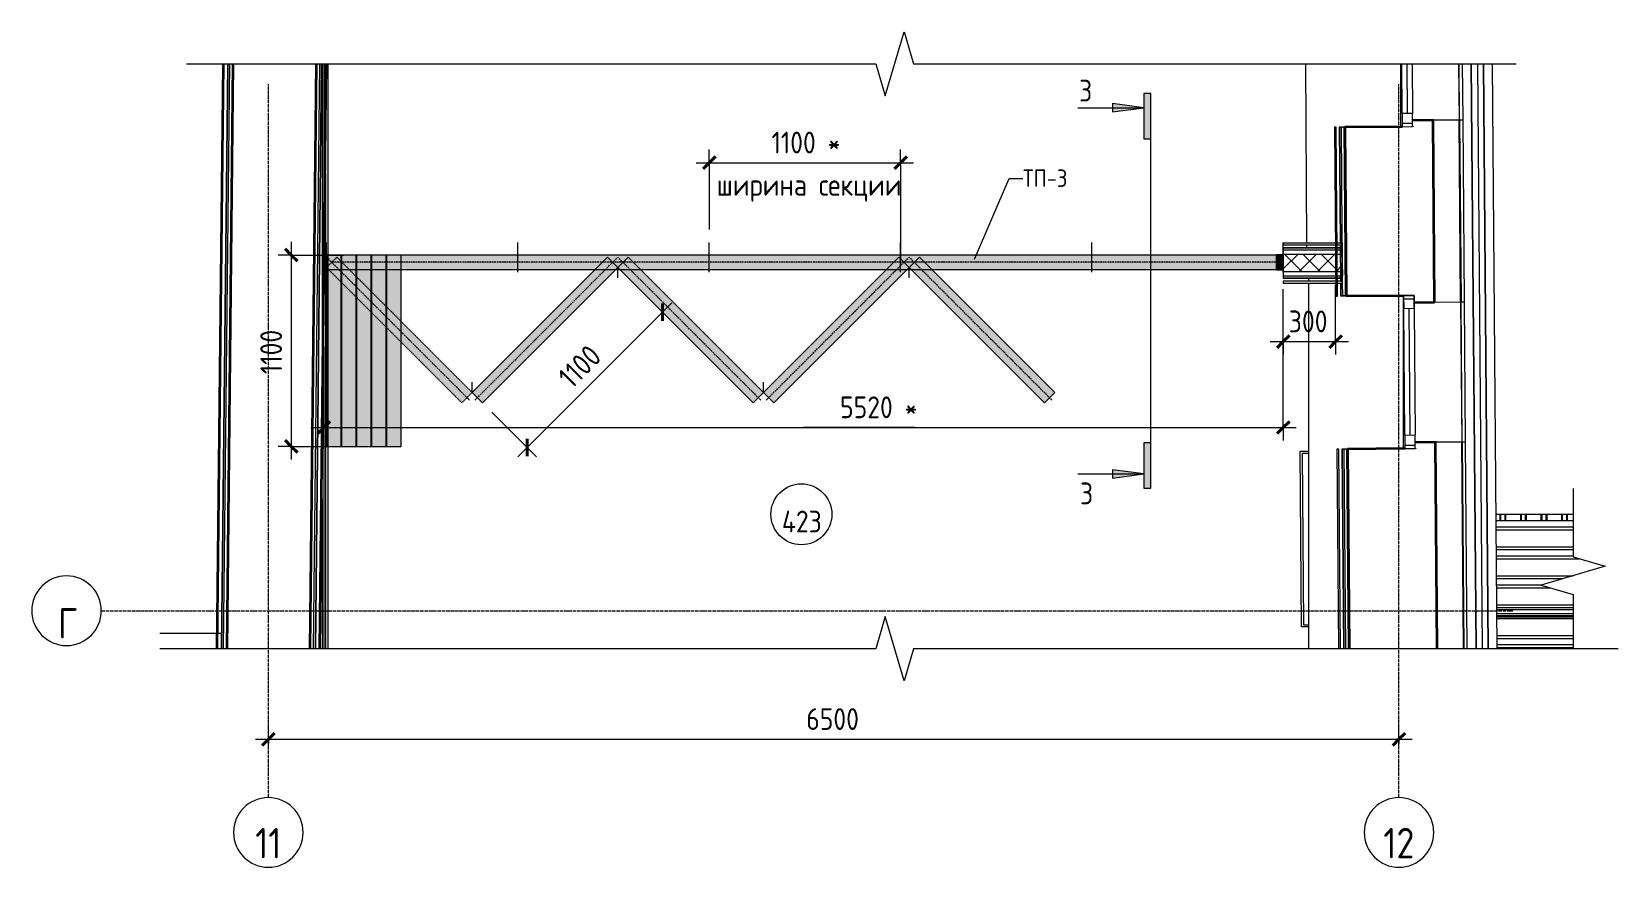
# Model space of a CAD drawing. Header units: millimetres. Extents: x -7839 to 81213, y -1545 to 30369.
# Drawn here: x 7941 to 17062, y 11471 to 16272 of the extents above; entities that cross this region are included whole.
import ezdxf

# ---------------------------------------------------------------- set-up
doc = ezdxf.new("R2010")
doc.units = ezdxf.units.MM
for name, pattern in [('ADSK_Линии сетки армирования', [4.5, 3, -1.5]), ('ADSK_Линия сетки', [25, 20, -2.5, 0, -2.5]), ('ADSK_Осевая', [14, 10, -2, 0, -2]), ('ADSK_Штриховая_ш3 п1_5', [4.5, 3, -1.5])]:
    doc.linetypes.add(name, pattern=pattern)
for name, color, linetype, lineweight in [('_ Окна', 7, 'Continuous', 9), ('Аннотация', 7, 'Continuous', 9), ('Крыша', 7, 'Continuous', 9), ('Крыша штриховка', 7, 'Continuous', 9), ('Марки помещений', 7, 'Continuous', 20), ('Обобщенные модели', 7, 'Continuous', 20), ('Окна', 7, 'Continuous', 9), ('Оси', 7, 'Continuous', 9), ('Перекрытие', 7, 'Continuous', 20), ('Размеры', 7, 'Continuous', 9), ('Размеры-50', 7, 'Continuous', 9), ('Стены внутренние', 7, 'Continuous', 20), ('Стены наружные', 7, 'Continuous', 20), ('Стены несущие', 7, 'Continuous', 35), ('Стены отделка', 7, 'Continuous', 35), ('Стены штриховка', 7, 'Continuous', 9), ('Узлы', 7, 'Continuous', 20)]:
    doc.layers.add(name, color=color, linetype=linetype, lineweight=lineweight)
doc.layers.add('Линии', color=7, linetype='Continuous', lineweight=9, true_color=0x00a600)
doc.styles.add('GOST Common', font='GOST_Common.ttf', dxfattribs={"width": 0.9, "height": 175})
doc.styles.add('GOST Common_1', font='GOST_Common.ttf', dxfattribs={"width": 0.9, "height": 125})
doc.styles.add('GOST Common_2', font='GOST_Common.ttf', dxfattribs={"width": 0.9, "height": 100})
doc.styles.add('GOST Common_3', font='GOST_Common.ttf', dxfattribs={"width": 0.9, "height": 125})
doc.dimstyles.new('ADSK_Основной_2_5_мм_Округление_до_10_мм', dxfattribs={"dimscale": 304.8, "dimtxt": 125.714375, "dimasz": 0.231955, "dimexe": 0.246063, "dimexo": 0.246063, "dimgap": 0.049213, "dimtad": 1, "dimdec": 0, "dimrnd": 10, "dimdsep": 46, "dimtxsty": 'GOST Common_1', "dimblk1": 'OBLIQUE', "dimblk2": 'OBLIQUE', "dimsah": 1, "dimcen": 0.09, "dimdle": 0.246063, "dimazin": 2, "dimtfac": 1, "dimtdec": 4, "dimtix": 1, "dimtmove": 1, "dimatfit": 3, "dimfxl": 1, "dimtvp": 1, "dimtolj": 1, "dimtzin": 0, "dimlwd": 20, "dimlwe": 20, "dimarcsym": 2})
doc.dimstyles.new('ADSK_Основной_2_5_мм_Округление_до_10_мм_1', dxfattribs={"dimscale": 304.8, "dimtxt": 125.714375, "dimasz": 0.231955, "dimexe": 0.246063, "dimexo": 0.246063, "dimgap": 0.049213, "dimtad": 1, "dimdec": 0, "dimrnd": 10, "dimdsep": 46, "dimtxsty": 'GOST Common_1', "dimblk1": 'OBLIQUE', "dimblk2": 'OBLIQUE', "dimsah": 1, "dimcen": 0.09, "dimdle": 0.246063, "dimazin": 2, "dimtfac": 1, "dimtdec": 4, "dimtix": 1, "dimtmove": 0, "dimatfit": 3, "dimfxl": 1, "dimtvp": 1, "dimtolj": 1, "dimtzin": 0, "dimlwd": 20, "dimlwe": 20, "dimarcsym": 2})
doc.dimstyles.new('ADSK_Основной_2_5_мм_Округление_до_1_мм', dxfattribs={"dimscale": 304.8, "dimtxt": 125.714375, "dimasz": 0.231955, "dimexe": 0.246063, "dimexo": 0.246063, "dimgap": 0.049213, "dimtad": 1, "dimdec": 0, "dimdsep": 46, "dimtxsty": 'GOST Common_1', "dimblk1": 'OBLIQUE', "dimblk2": 'OBLIQUE', "dimsah": 1, "dimcen": 0.09, "dimdle": 0.246063, "dimazin": 2, "dimtfac": 1, "dimtdec": 4, "dimtix": 1, "dimtmove": 0, "dimatfit": 3, "dimfxl": 1, "dimtvp": 1, "dimtolj": 1, "dimtzin": 0, "dimlwd": 20, "dimlwe": 20, "dimarcsym": 2})

# ---------------------------------------------------------------- blocks, each defined once
blk = doc.blocks.new('Roof Cladding - 833x50mm-3052797-Узел 11')
at = {"layer": 'Обобщенные модели'}
for p, q in [((55910.7, 12952.4), (56351.2, 12952.4)), ((55911, 12917.4), (56351.2, 12917.4)), ((55911.1, 12900.4), (56351.2, 12900.4)), ((55911.9, 12802.7), (56351.2, 12802.7)), ((55912, 12785.7), (56351.2, 12785.7)), ((55912.3, 12750.7), (56351.2, 12750.7)), ((55912.4, 12733.7), (56351.2, 12733.7))]:
    blk.add_line(p, q, dxfattribs=at)
blk = doc.blocks.new('Roof Cladding - 333x50mm-3052918-Узел 11')
at = {"layer": 'Обобщенные модели'}
for p, q in [((55906.6, 13462.6), (56351.2, 13462.6)), ((55906.8, 13427.6), (56351.2, 13427.6)), ((55907, 13410.6), (56351.2, 13410.6)), ((55907.8, 13312.9), (56351.2, 13312.9)), ((55907.9, 13295.9), (56351.2, 13295.9)), ((55908.2, 13260.9), (56351.2, 13260.9)), ((55908.3, 13243.9), (56386.9, 13243.9)), ((55909.1, 13146.2), (56351.2, 13146.2)), ((55909.2, 13129.2), (56293.3, 13129.2)), ((55909.5, 13094.2), (56174, 13094.2)), ((55909.7, 13077.2), (56217.7, 13077.2)), ((55910.5, 12979.5), (56351.2, 12979.5)), ((56351.2, 12962.5), (55910.6, 12962.5)), ((56351.2, 12927.5), (55910.9, 12927.5)), ((56351.2, 12907.5), (55911, 12907.5))]:
    blk.add_line(p, q, dxfattribs=at)
blk = doc.blocks.new('окна_rehau_однопольное_фрамуга_сверху - 840х2320 _глухое_ _нов_ ок-24-2066060-Узел 11')
at = {"layer": '_ Окна', "lineweight": 20}
for p, q in [((55376.1, 14756.5), (55436.1, 14757)), ((55376.7, 14680.5), (55376.1, 14756.5)), ((55436.1, 14757), (55436.7, 14681)), ((55436.7, 14681), (55376.7, 14680.5)), ((55442.6, 13953), (55382.6, 13952.5)), ((55382.6, 13952.5), (55383.2, 13876.5)), ((55383.2, 13876.5), (55443.2, 13877)), ((55443.2, 13877), (55442.6, 13953))]:
    blk.add_line(p, q, dxfattribs=at)
at = {"layer": '_ Окна'}
for p, q in [((55376.3, 14736.5), (55436.3, 14737)), ((55406.7, 14680.7), (55412.6, 13952.8)), ((55383.1, 13896.5), (55443.1, 13897))]:
    blk.add_line(p, q, dxfattribs=at)
at = {"layer": 'Окна'}
for p, q in [((55436.1, 14757), (55376.1, 14756.5)), ((55376.1, 14756.5), (55376.7, 14680.5)), ((55436.7, 14681), (55436.1, 14757)), ((55382.6, 13952.5), (55376.7, 14680.5)), ((55436.7, 14681), (55442.6, 13953)), ((55382.6, 13952.5), (55383.2, 13876.5)), ((55383.2, 13876.5), (55443.2, 13877)), ((55443.2, 13877), (55442.6, 13953))]:
    blk.add_line(p, q, dxfattribs=at)
blk = doc.blocks.new('окна_rehau_однопольное_фрамуга_сверху - 840х2320 _глухое_ _нов_ ок-24-V3-Узел 11')
at = {"layer": '_ Окна'}
for p, q in [((55395.4, 16087.6), (55397.7, 15802.7)), ((55368.1, 15746.5), (55428.1, 15746.9))]:
    blk.add_line(p, q, dxfattribs=at)
at = {"layer": '_ Окна', "lineweight": 20}
for p, q in [((55427.7, 15802.9), (55367.7, 15802.5)), ((55367.7, 15802.5), (55368.3, 15726.5)), ((55428.3, 15726.9), (55427.7, 15802.9)), ((55368.3, 15726.5), (55428.3, 15726.9))]:
    blk.add_line(p, q, dxfattribs=at)
at = {"layer": 'Окна'}
for p, q in [((55367.7, 15802.5), (55365.4, 16087.6)), ((55425.4, 16087.6), (55427.7, 15802.9)), ((55367.7, 15802.5), (55368.3, 15726.5)), ((55428.3, 15726.9), (55427.7, 15802.9)), ((55368.3, 15726.5), (55428.3, 15726.9))]:
    blk.add_line(p, q, dxfattribs=at)
blk = doc.blocks.new('ADSK_Узлы_ЛинияРазрываОдиночная - По умолчанию-3674014-Узел 11')
at = {"layer": 'Узлы'}
for p, q in [((56351.2, 13646.7), (56351.2, 13254.4)), ((56351.2, 13254.4), (56535.5, 13200.3)), ((56535.5, 13200.3), (56166.9, 13092.1)), ((56166.9, 13092.1), (56351.2, 13038)), ((56351.2, 13038), (56351.2, 12726.9))]:
    blk.add_line(p, q, dxfattribs=at)
blk = doc.blocks.new('ADSK_Узлы_ЛинияРазрываОдиночная - По умолчанию-3674016-Узел 11')
at = {"layer": 'Узлы'}
for p, q in [((52395.9, 15903.3), (52504.1, 16271.9)), ((52504.1, 16271.9), (52558.2, 16087.6)), ((48378.7, 16087.6), (52341.8, 16087.6)), ((52341.8, 16087.6), (52395.9, 15903.3)), ((52558.2, 16087.6), (56022.5, 16087.6))]:
    blk.add_line(p, q, dxfattribs=at)
blk = doc.blocks.new('ADSK_Узлы_ЛинияРазрываОдиночная - По умолчанию-3674015-Узел 11')
at = {"layer": 'Узлы'}
for p, q in [((52395.9, 12911.3), (52341.8, 12726.9)), ((52504.1, 12542.6), (52395.9, 12911.3)), ((52341.8, 12726.9), (48226.4, 12726.9)), ((52558.2, 12726.9), (52504.1, 12542.6)), ((56610.4, 12726.9), (52558.2, 12726.9))]:
    blk.add_line(p, q, dxfattribs=at)
blk = doc.blocks.new('Ось сетки - Круг_Ø8 мм-8258-Узел 11')
at = {"layer": 'Оси', "lineweight": 20}
for start, end in [(360, 180), (180, 360)]:
    blk.add_arc((48849.6, 11670.9), 200, start, end, dxfattribs=at)
blk = doc.blocks.new('DIMBLOCK11-Узел 11')
at = {"layer": 'Размеры-50', "lineweight": 20, "transparency": 16777216}
for p, q in [((9301.3, 12206.7), (9301.3, 12281.7)), ((15801.3, 12206.7), (15801.3, 12281.7)), ((9226.3, 12206.7), (15876.3, 12206.7)), ((9301.3, 12206.7), (9301.3, 12181.7)), ((15801.3, 12206.7), (15801.3, 12181.7))]:
    blk.add_line(p, q, dxfattribs=at)
at = {"layer": 'Размеры-50', "lineweight": 40, "transparency": 16777216}
for p, q in [((9301.3, 12206.7), (9336.6, 12242)), ((15801.3, 12206.7), (15836.6, 12242)), ((9301.3, 12206.7), (9265.9, 12171.3)), ((15801.3, 12206.7), (15765.9, 12171.3))]:
    blk.add_line(p, q, dxfattribs=at)
at = {"layer": 'Размеры-50', "color": 0, "lineweight": 20, "transparency": 16777216, "insert": (12393.6, 12385), "char_height": 125, "width": 378.422, "attachment_point": 1, "line_spacing_factor": 1.022761, "style": 'GOST Common_1'}
blk.add_mtext('6500', dxfattribs=at)
blk = doc.blocks.new('_Oblique')
at = {"color": 0, "linetype": 'ByBlock', "lineweight": -2}
blk.add_line((-0.5, -0.5), (0.5, 0.5), dxfattribs=at)
blk = doc.blocks.new('ADSK_Марка_Помещение_ОдноЗначение - Номер-159740-Узел 11')
at = {"layer": 'Марки помещений'}
blk.add_circle((51914, 13499.2), 175, dxfattribs=at)
blk = doc.blocks.new('DIMBLOCK12-Узел 11')
at = {"layer": 'Размеры-50', "lineweight": 20, "transparency": 16777216}
for p, q in [((9620.8, 13997.9), (9620.8, 14790)), ((15135.8, 13997.9), (15135.8, 14792.8)), ((9545.8, 13997.9), (15210.8, 13997.9)), ((9620.8, 13997.9), (9620.8, 13922.9)), ((12588.1, 13997.9), (12378.3, 13997.9)), ((13018.5, 13997.9), (12588.1, 13997.9)), ((15135.8, 13997.9), (15135.8, 13922.9))]:
    blk.add_line(p, q, dxfattribs=at)
at = {"layer": 'Размеры-50', "lineweight": 40, "transparency": 16777216}
for p, q in [((9620.8, 13997.9), (9585.4, 13962.5)), ((9620.8, 13997.9), (9656.1, 14033.2)), ((15135.8, 13997.9), (15100.4, 13962.5)), ((15135.8, 13997.9), (15171.1, 14033.2))]:
    blk.add_line(p, q, dxfattribs=at)
at = {"layer": 'Размеры-50', "color": 0, "lineweight": 20, "transparency": 16777216, "insert": (12588.1, 14176.3), "char_height": 125, "width": 516.494, "attachment_point": 1, "line_spacing_factor": 1.022761, "style": 'GOST Common_1'}
blk.add_mtext('5520 *', dxfattribs=at)
blk = doc.blocks.new('DIMBLOCK13-Узел 11')
at = {"layer": 'Размеры-50', "lineweight": 20, "transparency": 16777216}
for p, q in [((11760.8, 15519.4), (13010.8, 15519.4)), ((11835.8, 15519.4), (11835.8, 15594.4)), ((11835.8, 15519.4), (11835.8, 15135)), ((12935.8, 15519.4), (12935.8, 15594.4)), ((12935.8, 15519.4), (12935.8, 14965))]:
    blk.add_line(p, q, dxfattribs=at)
at = {"layer": 'Размеры-50', "lineweight": 40, "transparency": 16777216}
for p, q in [((11835.8, 15519.4), (11800.4, 15484)), ((11835.8, 15519.4), (11871.1, 15554.7)), ((12935.8, 15519.4), (12900.4, 15484)), ((12935.8, 15519.4), (12971.1, 15554.7))]:
    blk.add_line(p, q, dxfattribs=at)
at = {"layer": 'Размеры-50', "color": 0, "lineweight": 20, "transparency": 16777216, "char_height": 125, "attachment_point": 1, "line_spacing_factor": 1.022761, "style": 'GOST Common_1'}
for s, insert, width in [('1100 *', (12194, 15697.7), 460.242), ('ширина секции', (11878.7, 15454.7), 1217.086)]:
    blk.add_mtext(s, dxfattribs=dict(at, insert=insert, width=width))
blk = doc.blocks.new('DIMBLOCK14-Узел 11')
at = {"layer": 'Размеры-50', "lineweight": 20, "transparency": 16777216}
for p, q in [((15135.8, 14491.6), (15135.8, 14792.8)), ((15436.7, 14491.6), (15436.7, 14817.8)), ((15060.8, 14491.6), (15511.7, 14491.6)), ((15135.8, 14491.6), (15135.8, 14416.6)), ((15436.7, 14491.6), (15436.7, 14416.6))]:
    blk.add_line(p, q, dxfattribs=at)
at = {"layer": 'Размеры-50', "lineweight": 40, "transparency": 16777216}
for p, q in [((15135.8, 14491.6), (15171.1, 14526.9)), ((15436.7, 14491.6), (15472.1, 14526.9)), ((15135.8, 14491.6), (15100.4, 14456.2)), ((15436.7, 14491.6), (15401.4, 14456.2))]:
    blk.add_line(p, q, dxfattribs=at)
at = {"layer": 'Размеры-50', "color": 0, "lineweight": 20, "transparency": 16777216, "insert": (15168, 14669.9), "char_height": 125, "width": 283.816, "attachment_point": 1, "line_spacing_factor": 1.022761, "style": 'GOST Common_1'}
blk.add_mtext('300', dxfattribs=at)
blk = doc.blocks.new('DIMBLOCK15-Узел 11')
at = {"layer": 'Размеры-50', "lineweight": 20, "transparency": 16777216}
for p, q in [((9433.2, 15064), (9433.2, 13814)), ((9433.2, 14989), (9358.2, 14989)), ((9433.2, 14989), (9732.8, 14989)), ((9433.2, 13889), (9358.2, 13889)), ((9433.2, 13889), (9732.8, 13889))]:
    blk.add_line(p, q, dxfattribs=at)
at = {"layer": 'Размеры-50', "lineweight": 40, "transparency": 16777216}
for p, q in [((9433.2, 14989), (9397.8, 15024.3)), ((9433.2, 14989), (9468.5, 14953.6)), ((9433.2, 13889), (9397.8, 13924.3)), ((9433.2, 13889), (9468.5, 13853.6))]:
    blk.add_line(p, q, dxfattribs=at)
at = {"layer": 'Размеры-50', "color": 0, "lineweight": 20, "transparency": 16777216, "insert": (9254.8, 14304.8), "char_height": 125, "width": 322.17, "attachment_point": 1, "rotation": 90, "line_spacing_factor": 1.022761, "style": 'GOST Common_1'}
blk.add_mtext('1100', dxfattribs=at)
blk = doc.blocks.new('DIMBLOCK16-Узел 11')
at = {"layer": 'Размеры-50', "lineweight": 20, "transparency": 16777216}
for p, q in [((11567, 14660.5), (11363.3, 14864.3)), ((10736.2, 13829.7), (11620.1, 14713.5)), ((11567, 14660.5), (11620.1, 14607.5)), ((10789.2, 13882.7), (10585.4, 14086.5)), ((10789.2, 13882.7), (10842.2, 13829.7))]:
    blk.add_line(p, q, dxfattribs=at)
at = {"layer": 'Размеры-50', "lineweight": 40, "transparency": 16777216}
for p, q in [((11567, 14660.5), (11567, 14710.5)), ((11567, 14660.5), (11567, 14610.5)), ((10789.2, 13882.7), (10789.2, 13932.7)), ((10789.2, 13882.7), (10789.2, 13832.7))]:
    blk.add_line(p, q, dxfattribs=at)
at = {"layer": 'Размеры-50', "color": 0, "lineweight": 20, "transparency": 16777216, "insert": (10957.1, 14302.8), "char_height": 125, "width": 322.17, "attachment_point": 1, "rotation": 45, "line_spacing_factor": 1.022761, "style": 'GOST Common_1'}
blk.add_mtext('1100', dxfattribs=at)

msp = doc.modelspace()

# ---------------------------------------------------------------- hatches: boundary and pattern name
h = msp.add_hatch(color=253)
h.dxf.hatch_style = 1
h.paths.add_polyline_path([(15135.792, 14989), (15097.379, 14989), (15097.379, 14905), (15135.792, 14905)])
at = {"layer": 'Крыша штриховка'}
h = msp.add_hatch(dxfattribs=at)
h.set_pattern_fill('FP_3', color=256, style=0, pattern_type=2)
h.set_pattern_definition([(90, (23946, -43274.58), (-354.531, 2e-14), [400, 0, 0, 0]), (90, (23861.3, -43274.58), (-354.531, 2e-14), [400, 0, 0, 0]), (90, (23856.37, -43274.58), (-354.531, 2e-14), [400, 0, 0, 0]), (90, (23979.47, -43274.58), (-354.531, 2e-14), [400, 0, 0, 0]), (90, (23974.54, -43274.58), (-354.531, 2e-14), [400, 0, 0, 0]), (90, (23950.9, -43274.58), (-354.531, 2e-14), [400, 0, 0, 0]), (90, (23832.73, -43274.58), (-354.531, 2e-14), [400, 0, 0, 0]), (90, (23714.55, -43274.58), (-354.531, 2e-14), [400, 0, 0, 0]), (90, (23709.63, -43274.58), (-354.531, 2e-14), [400, 0, 0, 0]), (90, (23624.94, -43274.58), (-354.531, 2e-14), [400, 0, 0, 0]), (90, (23827.8, -43274.58), (-354.531, 2e-14), [400, 0, 0, 0]), (90, (23743.1, -43274.58), (-354.531, 2e-14), [400, 0, 0, 0]), (90, (23738.2, -43274.58), (-354.531, 2e-14), [400, 0, 0, 0])])
h.paths.add_polyline_path([(16538.14, 13462.6), (16802.901, 13462.6), (16802.901, 13500.419), (16357.944, 13500.419), (16358.25, 13462.6), (16402.516, 13462.6)])
at = {"layer": 'Стены внутренние', "lineweight": 9}
h = msp.add_hatch(dxfattribs=at)
h.set_pattern_fill('FP_1', color=256, style=0, pattern_type=2)
h.set_pattern_definition([(45, (-39548.3, 0), (-53.03301, 53.03301), []), (135, (-39548.3, 0), (-53.03301, -53.03301), [])])
h.paths.add_polyline_path([(15135.792, 14892.823), (15477.201, 14892.823), (15477.201, 14992.823), (15135.792, 14992.823), (15135.792, 14905)])
at = {"layer": 'Узлы'}
for points in [[(14375.198, 15656.08), (14375.198, 15917.935), (14335.198, 15917.935), (14335.198, 15656.08)], [(14154.639, 15812.283), (14334.262, 15834.338), (14154.639, 15859.582)], [(14375.198, 13648.528), (14375.198, 13910.383), (14335.198, 13910.383), (14335.198, 13648.528)], [(14154.639, 13706.881), (14334.262, 13732.126), (14154.639, 13754.181)]]:
    msp.add_hatch(color=256, dxfattribs=at).paths.add_polyline_path(points)
at = {"layer": 'Узлы', "true_color": 0xffffff}
for points in [[(9648.094, 14905), (15135.792, 14905), (15135.792, 14989), (9635.792, 14989), (9635.792, 14905), (9642.792, 14905)], [(9658.085, 13889), (9719.792, 13889), (9719.792, 14905), (9635.792, 14905), (9635.792, 13889), (9642.792, 13889)], [(9721.792, 13889), (9805.792, 13889), (9805.792, 14905), (9721.792, 14905), (9721.792, 13936.543)], [(9891.792, 13889), (9891.792, 14905), (9807.792, 14905), (9807.792, 13889), (9857.102, 13889)], [(9893.792, 13889), (9977.792, 13889), (9977.792, 14905), (9893.792, 14905), (9893.792, 13936.543)], [(9988.103, 13889), (10063.792, 13889), (10063.792, 14905), (9979.792, 14905), (9979.792, 13889)], [(10532.404, 14139.484), (11297.92, 14905), (11179.126, 14905), (10473.007, 14198.881)], [(12088.039, 14139.484), (12147.436, 14198.881), (11441.317, 14905), (11322.523, 14905), (11822.114, 14405.409)], [(12206.833, 14139.484), (12972.349, 14905), (12853.555, 14905), (12147.436, 14198.881)], [(13762.468, 14139.484), (13821.865, 14198.881), (13115.746, 14905), (12996.952, 14905), (13473.787, 14428.164)]]:
    msp.add_hatch(color=7, dxfattribs=at).paths.add_polyline_path(points)
h = msp.add_hatch(color=7, dxfattribs=at)
h.paths.add_polyline_path([(10413.61, 14139.484), (10473.007, 14198.881), (10063.792, 14608.095), (10063.792, 14489.302), (10250.105, 14302.989)])
h.paths.add_polyline_path([(9979.792, 14573.302), (9979.792, 14692.095), (9977.792, 14694.095), (9977.792, 14575.302)])
h.paths.add_polyline_path([(9893.792, 14659.302), (9893.792, 14778.095), (9891.792, 14780.095), (9891.792, 14661.302)])
h.paths.add_polyline_path([(9807.792, 14745.302), (9807.792, 14864.095), (9805.792, 14866.095), (9805.792, 14747.302)])
h.paths.add_polyline_path([(9721.792, 14831.302), (9721.792, 14905), (9719.792, 14905), (9719.792, 14833.302)])

# ---------------------------------------------------------------- linework, layer by layer
msp.add_lwpolyline([(15135.792, 14989), (15097.379, 14989), (15097.379, 14905), (15135.792, 14905)], close=True)
at = {"layer": 'Аннотация'}
for p, q in [((13360.976, 14965.107), (13560.782, 15428.293)), ((13560.782, 15428.293), (13639.394, 15428.293))]:
    msp.add_line(p, q, dxfattribs=at)
at = {"layer": 'Крыша'}
msp.add_line((16357.944, 13500.419), (16802.901, 13500.419), dxfattribs=at)
at = {"layer": 'Линии', "color": 7}
for p, q in [((14375.198, 15917.935), (14335.198, 15917.935)), ((14335.198, 15917.935), (14335.198, 15656.08)), ((14375.198, 15656.08), (14375.198, 15917.935)), ((14334.262, 15834.338), (14154.639, 15859.582)), ((14154.639, 15859.582), (14154.639, 15812.283)), ((14154.639, 15812.283), (14334.262, 15834.338)), ((14335.198, 15656.08), (14375.198, 15656.08)), ((9620.792, 14905), (9620.792, 15060)), ((9635.792, 14905), (9635.792, 15060)), ((10735.792, 14890), (10735.792, 15060)), ((11835.792, 14890), (11835.792, 15060)), ((12935.792, 14890), (12935.792, 15060)), ((14035.792, 14890), (14035.792, 15060)), ((15135.792, 14905), (15135.792, 15060)), ((15135.792, 14890), (15135.792, 15060)), ((15475.923, 14905), (15475.923, 15060)), ((9620.792, 14865), (9620.792, 15000)), ((11250.824, 14976.698), (10473.007, 14198.881)), ((11310.221, 14917.302), (11250.824, 14976.698)), ((11369.618, 14976.698), (11310.221, 14917.302)), ((12147.436, 14198.881), (11369.618, 14976.698)), ((12925.253, 14976.698), (12147.436, 14198.881)), ((12984.65, 14917.302), (12925.253, 14976.698)), ((13044.047, 14976.698), (12984.65, 14917.302)), ((13821.865, 14198.881), (13044.047, 14976.698)), ((9635.792, 14857.302), (9635.792, 14917.302)), ((10532.404, 14139.484), (11310.221, 14917.302)), ((11310.221, 14917.302), (12088.039, 14139.484)), ((11310.221, 14857.302), (11310.221, 14917.302)), ((12206.833, 14139.484), (12984.65, 14917.302)), ((12984.65, 14917.302), (13762.468, 14139.484)), ((12984.65, 14857.302), (12984.65, 14917.302)), ((15477.201, 14905), (15477.201, 14870.291)), ((10473.007, 14198.881), (10473.007, 14258.881)), ((10473.007, 14198.881), (10473.007, 14258.881)), ((12147.436, 14198.881), (12147.436, 14258.881)), ((10473.007, 14198.881), (10532.404, 14139.484)), ((12088.039, 14139.484), (12147.436, 14198.881)), ((12147.436, 14198.881), (12206.833, 14139.484)), ((13762.468, 14139.484), (13821.865, 14198.881)), ((14375.198, 13910.383), (14335.198, 13910.383)), ((14335.198, 13910.383), (14335.198, 13648.528)), ((14375.198, 13648.528), (14375.198, 13910.383)), ((14334.262, 13732.126), (14154.639, 13754.181)), ((14154.639, 13754.181), (14154.639, 13706.881)), ((14154.639, 13706.881), (14334.262, 13732.126)), ((14335.198, 13648.528), (14375.198, 13648.528))]:
    msp.add_line(p, q, dxfattribs=at)
at = {"layer": 'Линии', "color": 7, "lineweight": 20}
for p, q in [((13954.262, 15834.338), (14334.262, 15834.338)), ((15135.792, 14989), (9635.792, 14989)), ((9635.792, 14989), (9635.792, 14905)), ((9635.792, 14989), (9635.792, 13889)), ((9719.792, 14989), (9635.792, 14989)), ((9719.792, 13889), (9719.792, 14989)), ((9721.792, 14989), (9721.792, 13889)), ((9805.792, 14989), (9721.792, 14989)), ((9805.792, 13889), (9805.792, 14989)), ((9807.792, 14989), (9807.792, 13889)), ((9891.792, 14989), (9807.792, 14989)), ((9891.792, 13889), (9891.792, 14989)), ((9893.792, 14989), (9893.792, 13889)), ((9977.792, 14989), (9893.792, 14989)), ((9977.792, 13889), (9977.792, 14989)), ((9979.792, 14989), (9979.792, 13889)), ((10063.792, 14989), (9979.792, 14989)), ((10063.792, 13889), (10063.792, 14989)), ((15097.379, 14989), (15097.379, 14913.353)), ((15135.792, 14905), (15135.792, 14989)), ((9635.792, 14905), (15135.792, 14905)), ((9635.792, 13889), (9719.792, 13889)), ((9721.792, 13889), (9805.792, 13889)), ((9807.792, 13889), (9891.792, 13889)), ((9893.792, 13889), (9977.792, 13889)), ((9979.792, 13889), (10063.792, 13889)), ((13954.262, 13732.126), (14334.262, 13732.126))]:
    msp.add_line(p, q, dxfattribs=at)
at = {"layer": 'Линии', "color": 7, "linetype": 'ADSK_Штриховая_ш3 п1_5'}
msp.add_line((14375.198, 13910.383), (14375.198, 15678.874), dxfattribs=at)
at = {"layer": 'Линии', "color": 7, "linetype": 'ADSK_Линии сетки армирования', "lineweight": 20}
for p, q in [((9695.189, 14976.698), (9635.792, 14917.302)), ((10473.007, 14198.881), (9695.189, 14976.698)), ((9635.792, 14917.302), (10413.61, 14139.484)), ((10413.61, 14139.484), (10473.007, 14198.881))]:
    msp.add_line(p, q, dxfattribs=at)
at = {"layer": 'Линии', "color": 7, "linetype": 'ADSK_Осевая'}
for p, q in [((10457.451, 14155.04), (9637.207, 14975.284)), ((15135.792, 14947), (9665.923, 14947))]:
    msp.add_line(p, q, dxfattribs=at)
at = {"layer": 'Линии', "color": 7, "linetype": 'ADSK_Осевая', "lineweight": 20}
for p, q in [((10488.563, 14155.04), (11308.807, 14975.284)), ((12131.879, 14155.04), (11311.636, 14975.284)), ((12162.992, 14155.04), (12983.236, 14975.284)), ((13806.308, 14155.04), (12986.064, 14975.284))]:
    msp.add_line(p, q, dxfattribs=at)
at = {"layer": 'Оси', "linetype": 'ADSK_Линия сетки'}
for p, q in [((9301.262, 11870.872), (9301.262, 15971.27)), ((15801.262, 11870.872), (15801.262, 15971.27)), ((8340.714, 12945), (16456.549, 12945))]:
    msp.add_line(p, q, dxfattribs=at)
at = {"layer": 'Перекрытие'}
for p, q in [((9620.132, 16087.6), (9620.132, 15399.182)), ((15264.802, 16087.6), (15269.695, 15057.823)), ((15811.796, 15726.394), (15811.796, 16087.6)), ((15478.007, 15722.695), (15478.007, 15724.182)), ((15478.007, 15724.182), (15538.238, 15724.182)), ((15269.743, 15047.823), (15269.828, 15029.823)), ((15281.623, 14855.823), (15281.623, 14837.823)), ((15281.623, 14827.823), (15281.623, 12726.921)), ((15826.758, 14753.661), (15477.834, 14753.661)), ((15826.758, 13876.454), (15826.758, 14753.661)), ((9620.132, 14461.92), (9620.132, 12726.921)), ((15492.969, 13872.754), (15492.969, 13874.241)), ((15492.969, 13874.241), (15553.2, 13874.241)), ((9002.518, 12814.342), (8678.096, 12814.342)), ((9030.52, 12814.342), (9012.519, 12814.342))]:
    msp.add_line(p, q, dxfattribs=at)
at = {"layer": 'Стены внутренние'}
for p, q in [((9610.792, 16087.6), (9610.792, 14523.848)), ((9610.792, 13586.587), (9610.792, 12726.921))]:
    msp.add_line(p, q, dxfattribs=at)
at = {"layer": 'Стены наружные'}
for p, q in [((9642.792, 16087.6), (9642.792, 12726.921)), ((16144.493, 16087.6), (16147.11, 15764.108)), ((16149.684, 15764.128), (16147.068, 16087.6)), ((16169.683, 15764.29), (16167.068, 16087.6)), ((16217.07, 16087.6), (16244.25, 12726.921)), ((16244.27, 12726.921), (16217.147, 16087.6)), ((16252.148, 16087.6), (16279.271, 12726.921)), ((16314.198, 12726.921), (16287.018, 16087.6)), ((16287.071, 16087.6), (16314.252, 12726.921)), ((16337.019, 16087.6), (16364.2, 12726.921)), ((9630.792, 12726.921), (9630.792, 15461.004)), ((16155.561, 14719.141), (16162.071, 13914.167)), ((16164.646, 13914.188), (16158.136, 14719.161)), ((16184.644, 13914.35), (16178.134, 14719.323)), ((15241.203, 12852.355), (15233.044, 13861.185)), ((15233.044, 13861.185), (15281.623, 13861.185)), ((15245.142, 13849.185), (15253.107, 12864.355)), ((15281.623, 13849.185), (15245.142, 13849.185)), ((15253.107, 12864.355), (15281.623, 12864.355)), ((15281.623, 12852.355), (15241.203, 12852.355))]:
    msp.add_line(p, q, dxfattribs=at)
at = {"layer": 'Стены несущие'}
for p, q in [((9097.447, 16087.6), (9061.589, 12726.921)), ((9541.616, 12726.921), (9577.475, 16087.6)), ((15819.978, 15726.461), (15489.989, 15723.792)), ((15489.989, 15723.792), (15497.834, 14753.822)), ((15497.834, 14753.822), (15489.997, 15722.792)), ((15999.689, 15762.915), (15879.693, 15761.945)), ((15879.976, 15726.946), (15879.984, 15725.946)), ((15997.123, 15761.894), (15999.697, 15761.915)), ((16005.566, 14717.928), (15997.123, 15761.894)), ((15999.697, 15761.915), (15999.689, 15762.915)), ((15497.834, 14753.822), (15827.823, 14756.491)), ((15888.144, 14716.978), (16005.566, 14717.928)), ((15834.94, 13876.52), (15504.951, 13873.851)), ((15504.951, 13873.851), (15514.227, 12726.921)), ((15514.227, 12726.921), (15504.959, 13872.851)), ((16014.651, 13912.975), (15894.655, 13912.004)), ((15894.938, 13877.005), (15894.946, 13876.005)), ((16012.084, 13911.954), (16014.659, 13911.975)), ((16021.669, 12726.921), (16012.084, 13911.954)), ((16014.659, 13911.975), (16014.651, 13912.975))]:
    msp.add_line(p, q, dxfattribs=at)
at = {"layer": 'Стены отделка', "lineweight": 9}
for p, q in [((9037.444, 16087.6), (9001.586, 12726.921)), ((9011.586, 12726.921), (9047.445, 16087.6)), ((9065.446, 16087.6), (9029.587, 12726.921)), ((9573.618, 12726.921), (9609.477, 16087.6)), ((9627.478, 16087.6), (9591.619, 12726.921)), ((9601.62, 12726.921), (9637.478, 16087.6)), ((15439.99, 15723.387), (15429.991, 15723.307)), ((15429.991, 15723.307), (15437.836, 14753.337)), ((15447.835, 14753.418), (15439.99, 15723.387)), ((15489.989, 15723.792), (15457.99, 15723.533)), ((15457.99, 15723.533), (15463.374, 15057.823)), ((15469.989, 15723.63), (15469.998, 15722.63)), ((15489.997, 15722.792), (15489.989, 15723.792)), ((15997.114, 15762.894), (15997.123, 15761.894)), ((16147.11, 15764.108), (15999.689, 15762.915)), ((16155.561, 14719.141), (16147.11, 15764.108)), ((16169.684, 15764.29), (16149.684, 15764.128)), ((16149.684, 15764.128), (16158.136, 14719.161)), ((16178.135, 14719.323), (16169.684, 15764.29)), ((15463.374, 15057.823), (15135.792, 15057.823)), ((15135.792, 15057.823), (15135.792, 15047.823)), ((15135.792, 15047.823), (15463.455, 15047.823)), ((15135.792, 15029.823), (15135.792, 14855.823)), ((15463.6, 15029.823), (15135.792, 15029.823)), ((15135.792, 15017.823), (15477.201, 15017.823)), ((15463.455, 15047.823), (15463.6, 15029.823)), ((15463.697, 15017.823), (15464.911, 14867.823)), ((15477.201, 14867.823), (15477.201, 15017.823)), ((15477.201, 14867.823), (15135.792, 14867.823)), ((15135.792, 14855.823), (15465.008, 14855.823)), ((15465.153, 14837.823), (15136.073, 14837.823)), ((15136.073, 14837.823), (15136.073, 14827.823)), ((15136.073, 14827.823), (15465.234, 14827.823)), ((15465.008, 14855.823), (15465.153, 14837.823)), ((15465.234, 14827.823), (15465.835, 14753.564)), ((15437.836, 14753.337), (15447.835, 14753.418)), ((15465.835, 14753.564), (15497.834, 14753.822)), ((16005.566, 14717.928), (16155.561, 14719.141)), ((16158.136, 14719.161), (16178.135, 14719.323)), ((15454.952, 13873.447), (15444.953, 13873.366)), ((15444.953, 13873.366), (15454.225, 12726.921)), ((15464.225, 12726.921), (15454.952, 13873.447)), ((15504.951, 13873.851), (15472.952, 13873.592)), ((15472.952, 13873.592), (15482.226, 12726.921)), ((15484.951, 13873.689), (15484.959, 13872.689)), ((15504.959, 13872.851), (15504.951, 13873.851)), ((16012.076, 13912.954), (16012.084, 13911.954)), ((16162.071, 13914.167), (16014.651, 13912.975)), ((16171.673, 12726.921), (16162.071, 13914.167)), ((16184.645, 13914.35), (16164.646, 13914.188)), ((16164.646, 13914.188), (16174.248, 12726.921)), ((16194.249, 12726.921), (16184.645, 13914.35))]:
    msp.add_line(p, q, dxfattribs=at)
at = {"layer": 'Стены штриховка'}
for p, q in [((9067.446, 16087.6), (9031.587, 12726.921)), ((9077.446, 16087.6), (9041.588, 12726.921)), ((9561.618, 12726.921), (9597.476, 16087.6)), ((9571.618, 12726.921), (9607.477, 16087.6)), ((15459.99, 15723.549), (15465.374, 15057.823)), ((15477.235, 14827.823), (15469.998, 15722.63)), ((15463.374, 15057.823), (15475.374, 15057.823)), ((15463.617, 15027.823), (15135.792, 15027.823)), ((15477.201, 14992.823), (15135.792, 14992.823)), ((15463.455, 15047.823), (15475.455, 15047.823)), ((15463.697, 15017.823), (15463.617, 15027.823)), ((15465.455, 15047.823), (15467.153, 14837.823)), ((15477.201, 14892.823), (15135.792, 14892.823)), ((15135.792, 14857.823), (15464.991, 14857.823)), ((15464.991, 14857.823), (15464.911, 14867.823)), ((15465.153, 14837.823), (15477.154, 14837.823)), ((15465.234, 14827.823), (15477.235, 14827.823)), ((15467.234, 14827.823), (15467.835, 14753.58)), ((15477.834, 14753.661), (15477.235, 14827.823)), ((15474.952, 13873.609), (15484.226, 12726.921)), ((15484.959, 13872.689), (15494.226, 12726.921))]:
    msp.add_line(p, q, dxfattribs=at)

# ---------------------------------------------------------------- block references
at = {"layer": 'Марки помещений'}
msp.add_blockref('ADSK_Марка_Помещение_ОдноЗначение - Номер-159740-Узел 11', (-39548.304, 0), dxfattribs=at)
at = {"layer": 'Обобщенные модели'}
for name in ['Roof Cladding - 333x50mm-3052918-Узел 11', 'Roof Cladding - 833x50mm-3052797-Узел 11']:
    msp.add_blockref(name, (-39548.304, 0), dxfattribs=at)
at = {"layer": 'Окна'}
for name in ['окна_rehau_однопольное_фрамуга_сверху - 840х2320 _глухое_ _нов_ ок-24-V3-Узел 11', 'окна_rehau_однопольное_фрамуга_сверху - 840х2320 _глухое_ _нов_ ок-24-2066060-Узел 11']:
    msp.add_blockref(name, (-39548.304, 0), dxfattribs=at)
at = {"layer": 'Оси', "lineweight": 20, "rotation": 269.9999999999999}
msp.add_blockref('Ось сетки - Круг_Ø8 мм-8258-Узел 11', (-3530.158, 61794.565), dxfattribs=at)
at = {"layer": 'Оси', "lineweight": 20}
for p in [(-39548.304, 0), (-33048.304, 0)]:
    msp.add_blockref('Ось сетки - Круг_Ø8 мм-8258-Узел 11', p, dxfattribs=at)
at = {"layer": 'Узлы'}
for name in ['ADSK_Узлы_ЛинияРазрываОдиночная - По умолчанию-3674016-Узел 11', 'ADSK_Узлы_ЛинияРазрываОдиночная - По умолчанию-3674014-Узел 11', 'ADSK_Узлы_ЛинияРазрываОдиночная - По умолчанию-3674015-Узел 11']:
    msp.add_blockref(name, (-39548.304, 0), dxfattribs=at)

# ---------------------------------------------------------------- texts
at = {"layer": 'Аннотация', "line_spacing_factor": 1.022766}
for s, insert, char_height, width, attachment_point, style in [('\\pxt1.44,2.88,4.32,5.76,7.2,8.64,10.08,11.52,12.96,14.4,15.84,17.28,18.72,20.16,21.6,23.04,24.48,25.92,27.36,28.8,30.24,31.68,33.12,34.56,36,37.44,38.88,40.32,41.76,43.2,44.64,46.08;{3}', (13962.606, 15996.09), 125, 84.0825, 1, 'GOST Common_3'), ('\\pxt1.8,3.6,5.4,7.2,9,10.8,12.6,14.4,16.2,18,19.8,21.6,23.4,25.2,27,28.8,30.6,32.4,34.2,36,37.8,39.6,41.4,43.2,45,46.8,48.6,50.4,52.2,54,55.8,57.6;{ТП-3}', (13639.394, 15480.355), 100, 282.699, 1, 'GOST Common_2'), ('\\pxqr,t1.44,2.88,4.32,5.76,7.2,8.64,10.08,11.52,12.96,14.4,15.84,17.28,18.72,20.16,21.6,23.04,24.48,25.92,27.36,28.8,30.24,31.68,33.12,34.56,36,37.44,38.88,40.32,41.76,43.2,44.64,46.08;{3}', (14043.156, 13681.493), 125, 81.3555, 3, 'GOST Common_3')]:
    msp.add_mtext(s, dxfattribs=dict(at, insert=insert, char_height=char_height, width=width, attachment_point=attachment_point, style=style))
at = {"layer": 'Марки помещений', "lineweight": 9, "insert": (12368.408, 13457.445), "char_height": 125, "width": 252.9, "attachment_point": 5, "line_spacing_factor": 1.022766, "style": 'GOST Common_3'}
msp.add_mtext('\\pxqc,t1.8,3.6,5.4,7.2,9,10.8,12.6,14.4,16.2,18,19.8,21.6,23.4,25.2,27,28.8,30.6,32.4,34.2,36,37.8,39.6,41.4,43.2,45,46.8,48.6,50.4,52.2,54,55.8,57.6;{423}', dxfattribs=at)
at = {"layer": 'Оси', "char_height": 175, "attachment_point": 5, "line_spacing_factor": 1.022766, "style": 'GOST Common'}
for s, insert, width in [('\\pxqc,t0.25714,0.51429,0.77143,1.02857,1.28571,1.54286,1.8,2.05714,2.31429,2.57143,2.82857,3.08571,3.34286,3.6,3.85714,4.11429,4.37143,4.62857,4.88571,5.14286,5.4,5.65714,5.91429,6.17143,6.42857,6.68571,6.94286,7.2,7.45714,7.71429,7.97143,8.22857;{Г}', (8147.952, 12873.574), 116.1), ('\\pxqc,t0.25714,0.51429,0.77143,1.02857,1.28571,1.54286,1.8,2.05714,2.31429,2.57143,2.82857,3.08571,3.34286,3.6,3.85714,4.11429,4.37143,4.62857,4.88571,5.14286,5.4,5.65714,5.91429,6.17143,6.42857,6.68571,6.94286,7.2,7.45714,7.71429,7.97143,8.22857;{11}', (9300.846, 11609.419), 157.95), ('\\pxqc,t0.25714,0.51429,0.77143,1.02857,1.28571,1.54286,1.8,2.05714,2.31429,2.57143,2.82857,3.08571,3.34286,3.6,3.85714,4.11429,4.37143,4.62857,4.88571,5.14286,5.4,5.65714,5.91429,6.17143,6.42857,6.68571,6.94286,7.2,7.45714,7.71429,7.97143,8.22857;{12}', (15800.846, 11609.419), 193.5)]:
    msp.add_mtext(s, dxfattribs=dict(at, insert=insert, width=width))

# ---------------------------------------------------------------- dimensions: what is measured, and where the dimension line sits
at = {"layer": 'Размеры', "lineweight": 20}
dim = msp.add_linear_dim(base=(12935.792, 15519.373), p1=(11835.792, 15060), p2=(12935.792, 14890), text='<>\\Xширина секции', dimstyle='ADSK_Основной_2_5_мм_Округление_до_10_мм_1', override={"dimpost": '<>*', "dimfxl": 1113.058848}, dxfattribs=at)
dim.commit()
dim.dimension.update_dxf_attribs({"geometry": 'DIMBLOCK13-Узел 11', "text_midpoint": (12385.792, 15519.373)})
for base, p1, p2, angle, picture, middle in [((9433.158, 13889), (9807.792, 14989), (9807.792, 13889), 90, 'DIMBLOCK15-Узел 11', (9355.658, 14439)), ((11567.018, 14660.505), (10532.404, 14139.484), (11310.221, 14917.302), 45, 'DIMBLOCK16-Узел 11', (11123.309, 14326.397))]:
    dim = msp.add_linear_dim(base=base, p1=p1, p2=p2, angle=angle, dimstyle='ADSK_Основной_2_5_мм_Округление_до_1_мм', override={"dimpost": '<>', "dimfxl": 1100}, dxfattribs=at)
    dim.commit()
    dim.dimension.update_dxf_attribs({"geometry": picture, "text_midpoint": middle})
for base, p1, p2, dimstyle, override, picture, middle in [((15436.708, 14491.551), (15135.792, 14867.823), (15436.708, 14892.823), 'ADSK_Основной_2_5_мм_Округление_до_10_мм_1', {"dimpost": '<>', "dimfxl": 301.951769}, 'DIMBLOCK14-Узел 11', (15286.25, 14569.051)), ((15801.262, 12206.681), (9301.262, 12256.673), (15801.262, 12256.673), 'ADSK_Основной_2_5_мм_Округление_до_1_мм', {"dimpost": '<>', "dimfxl": 6500}, 'DIMBLOCK11-Узел 11', (12551.262, 12284.181))]:
    dim = msp.add_linear_dim(base=base, p1=p1, p2=p2, dimstyle=dimstyle, override=override, dxfattribs=at)
    dim.commit()
    dim.dimension.update_dxf_attribs({"geometry": picture, "text_midpoint": middle})
dim = msp.add_linear_dim(base=(15135.792, 13997.898), p1=(9620.792, 14865), p2=(15135.792, 14867.823), dimstyle='ADSK_Основной_2_5_мм_Округление_до_10_мм', override={"dimpost": '<>*', "dimfxl": 5515.000723}, dxfattribs=at)
dim.commit()
dim.dimension.update_dxf_attribs({"geometry": 'DIMBLOCK12-Узел 11', "text_midpoint": (12846.312, 14092.918), "dimtype": 160})

doc.saveas('drawing.dxf')
